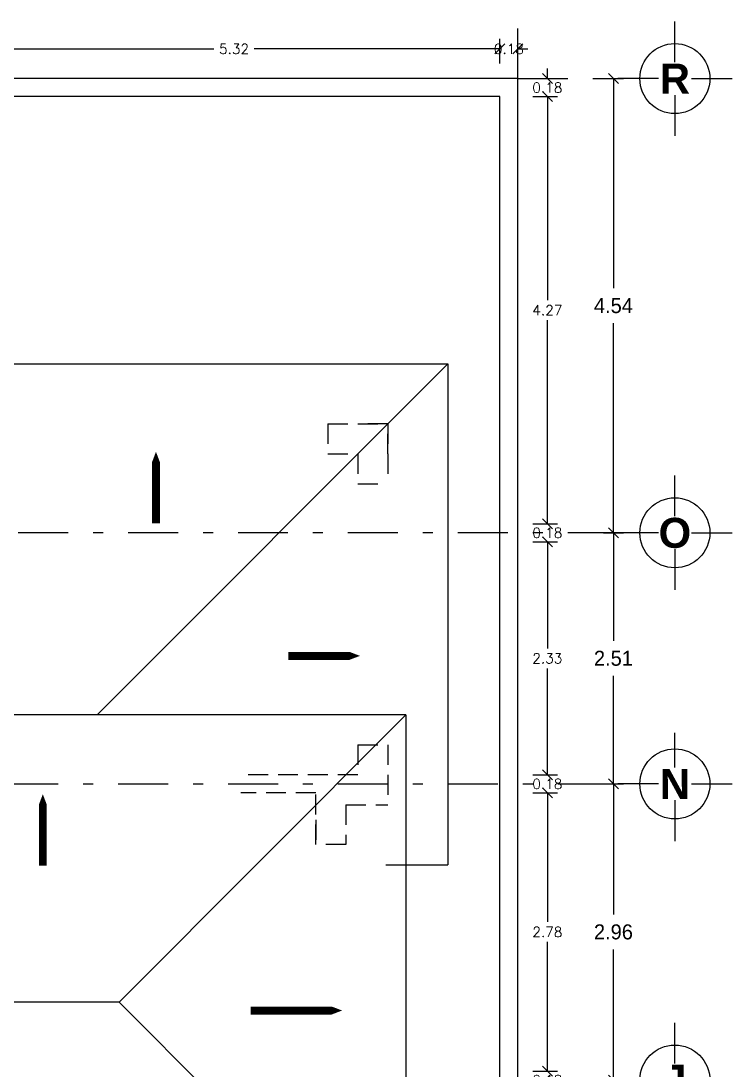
# Model space of a CAD drawing. Extents: x 12 to 127, y -37 to 29.
# Drawn here: x 70.45 to 77.57, y 7.18 to 17.68 of the extents above; entities that cross this region are included whole.
import ezdxf
from ezdxf.enums import TextEntityAlignment as Align

# ---------------------------------------------------------------- set-up
doc = ezdxf.new("R2010")
doc.units = 0
doc.header["$PDMODE"] = 34
doc.linetypes.add('DASHDOT', pattern=[1, 0.5, -0.25, 0, -0.25])
doc.linetypes.add('HIDDEN', pattern=[0.375, 0.25, -0.125])
doc.layers.get('0').update_dxf_attribs({"linetype": 'CONTINUOUS'})
doc.layers.get('DEFPOINTS').update_dxf_attribs({"linetype": 'CONTINUOUS'})
for name, color, linetype in [('CEXT', 5, 'CONTINUOUS'), ('CEXT2', 5, 'CONTINUOUS'), ('EJES', 10, 'DASHDOT'), ('MBAJOS', 4, 'CONTINUOUS'), ('PROY', 3, 'HIDDEN'), ('TEJA', 30, 'CONTINUOUS'), ('TEJES', 7, 'CONTINUOUS')]:
    doc.layers.add(name, color=color, linetype=linetype)
doc.styles.add('EJES', font='swisseb.ttf')
doc.styles.add('LETER', font='simplex.shx')
doc.dimstyles.new('CEXT', dxfattribs={"dimtxt": 0.15, "dimasz": 0.1, "dimexe": 0.1, "dimexo": 0.15, "dimgap": 0.1, "dimtad": 0, "dimtih": 1, "dimtoh": 1, "dimzin": 0, "dimtxsty": 'STANDARD', "dimblk": 'COT', "dimblk1": 'OBLIQUE', "dimblk2": 'OBLIQUE', "dimsah": 1, "dimcen": 0.09, "dimse1": 1, "dimclrt": 7, "dimazin": 3, "dimtfac": 1, "dimtix": 1, "dimtmove": 0, "dimatfit": 3, "dimtolj": 1, "dimtzin": 0})
doc.dimstyles.new('CONS', dxfattribs={"dimtxt": 0.1, "dimasz": 0.1, "dimexe": 0.1, "dimexo": 0.15, "dimgap": 0.05, "dimtad": 0, "dimtih": 1, "dimtoh": 1, "dimzin": 0, "dimtxsty": 'LETER', "dimblk1": 'OBLIQUE', "dimblk2": 'OBLIQUE', "dimsah": 1, "dimcen": 0.09, "dimclrt": 7, "dimaunit": 1, "dimazin": 3, "dimtfac": 1, "dimtix": 1, "dimtofl": 0, "dimtmove": 0, "dimatfit": 3, "dimtolj": 1, "dimtzin": 0})

# ---------------------------------------------------------------- blocks, each defined once
blk = doc.blocks.new('_OBLIQUE')
at = {"color": 0, "linetype": 'BYBLOCK'}
blk.add_line((-0.5, -0.5), (0.5, 0.5), dxfattribs=at)
blk = doc.blocks.new('*D113')
at = {"color": 0, "linetype": 'BYBLOCK'}
for p, q in [((76.242, 17.1), (76.481, 17.1)), ((76.381, 17.1), (76.381, 15.005)), ((76.381, 12.56), (76.381, 14.655))]:
    blk.add_line(p, q, dxfattribs=at)
at = {"layer": 'DEFPOINTS', "color": 0, "linetype": 'BYBLOCK'}
for p in [(76.092, 17.1), (76.381, 17.1), (76.133, 12.56)]:
    blk.add_point(p, dxfattribs=at)
at = {"color": 0, "linetype": 'BYBLOCK', "xscale": 0.1, "yscale": 0.1, "zscale": 0.1}
for p, rotation in [((76.381, 17.1), 90), ((76.381, 12.56), 270)]:
    blk.add_blockref('_OBLIQUE', p, dxfattribs=dict(at, rotation=rotation))
at = {"color": 7, "linetype": 'BYBLOCK', "insert": (76.381, 14.83), "char_height": 0.15, "attachment_point": 5}
blk.add_mtext('\\A1;4.54', dxfattribs=at)
blk = doc.blocks.new('COT')
blk.add_circle((0, 0), 1)
blk = doc.blocks.new('*D116')
at = {"color": 0, "linetype": 'BYBLOCK'}
for p, q in [((76.283, 10.05), (76.481, 10.05)), ((76.381, 10.05), (76.381, 8.745)), ((76.381, 7.09), (76.381, 8.395))]:
    blk.add_line(p, q, dxfattribs=at)
at = {"layer": 'DEFPOINTS', "color": 0, "linetype": 'BYBLOCK'}
for p in [(76.133, 10.05), (76.381, 10.05), (76.158, 7.09)]:
    blk.add_point(p, dxfattribs=at)
at = {"color": 0, "linetype": 'BYBLOCK', "xscale": 0.1, "yscale": 0.1, "zscale": 0.1}
for p, rotation in [((76.381, 10.05), 90), ((76.381, 7.09), 270)]:
    blk.add_blockref('_OBLIQUE', p, dxfattribs=dict(at, rotation=rotation))
at = {"color": 7, "linetype": 'BYBLOCK', "insert": (76.381, 8.57), "char_height": 0.15, "attachment_point": 5}
blk.add_mtext('\\A1;2.96', dxfattribs=at)
blk = doc.blocks.new('*D117')
at = {"color": 0, "linetype": 'BYBLOCK'}
for p, q in [((76.283, 12.56), (76.481, 12.56)), ((76.381, 12.56), (76.381, 11.48)), ((76.381, 10.05), (76.381, 11.13))]:
    blk.add_line(p, q, dxfattribs=at)
at = {"layer": 'DEFPOINTS', "color": 0, "linetype": 'BYBLOCK'}
for p in [(76.133, 12.56), (76.381, 12.56), (76.133, 10.05)]:
    blk.add_point(p, dxfattribs=at)
at = {"color": 0, "linetype": 'BYBLOCK', "xscale": 0.1, "yscale": 0.1, "zscale": 0.1}
for p, rotation in [((76.381, 12.56), 90), ((76.381, 10.05), 270)]:
    blk.add_blockref('_OBLIQUE', p, dxfattribs=dict(at, rotation=rotation))
at = {"color": 7, "linetype": 'BYBLOCK', "insert": (76.381, 11.305), "char_height": 0.15, "attachment_point": 5}
blk.add_mtext('\\A1;2.51', dxfattribs=at)
blk = doc.blocks.new('*D576')
at = {"color": 0, "linetype": 'BYBLOCK'}
for p, q in [((75.245, 17.25), (75.245, 17.497)), ((69.925, 17.397), (72.383, 17.397)), ((75.245, 17.397), (72.787, 17.397))]:
    blk.add_line(p, q, dxfattribs=at)
at = {"layer": 'DEFPOINTS', "color": 0, "linetype": 'BYBLOCK'}
for p in [(75.245, 17.397), (69.925, 17.1), (75.245, 17.1)]:
    blk.add_point(p, dxfattribs=at)
at = {"color": 0, "linetype": 'BYBLOCK', "xscale": 0.1, "yscale": 0.1, "zscale": 0.1, "rotation": 180}
blk.add_blockref('_OBLIQUE', (69.925, 17.397), dxfattribs=at)
at = {"color": 0, "linetype": 'BYBLOCK', "xscale": 0.1, "yscale": 0.1, "zscale": 0.1}
blk.add_blockref('_OBLIQUE', (75.245, 17.397), dxfattribs=at)
at = {"color": 7, "linetype": 'BYBLOCK', "insert": (72.585, 17.397), "char_height": 0.1, "attachment_point": 5, "style": 'LETER'}
blk.add_mtext('\\A1;5.32', dxfattribs=at)
blk = doc.blocks.new('*D577')
at = {"color": 0, "linetype": 'BYBLOCK'}
for p, q in [((75.425, 17.25), (75.425, 17.497)), ((75.245, 17.397), (75.145, 17.397)), ((75.425, 17.397), (75.525, 17.397))]:
    blk.add_line(p, q, dxfattribs=at)
at = {"layer": 'DEFPOINTS', "color": 0, "linetype": 'BYBLOCK'}
for p in [(75.425, 17.397), (75.245, 17.1), (75.425, 17.1)]:
    blk.add_point(p, dxfattribs=at)
at = {"color": 0, "linetype": 'BYBLOCK', "xscale": 0.1, "yscale": 0.1, "zscale": 0.1}
blk.add_blockref('_OBLIQUE', (75.245, 17.397), dxfattribs=at)
at = {"color": 0, "linetype": 'BYBLOCK', "xscale": 0.1, "yscale": 0.1, "zscale": 0.1, "rotation": 180}
blk.add_blockref('_OBLIQUE', (75.425, 17.397), dxfattribs=at)
at = {"color": 7, "linetype": 'BYBLOCK', "insert": (75.335, 17.397), "char_height": 0.1, "attachment_point": 5, "style": 'LETER'}
blk.add_mtext('\\A1;0.18', dxfattribs=at)
blk = doc.blocks.new('*D579')
at = {"color": 0, "linetype": 'BYBLOCK'}
for p, q in [((75.72, 17.1), (75.72, 17.2)), ((75.575, 17.1), (75.82, 17.1)), ((75.575, 16.92), (75.82, 16.92)), ((75.72, 16.92), (75.72, 16.82))]:
    blk.add_line(p, q, dxfattribs=at)
at = {"layer": 'DEFPOINTS', "color": 0, "linetype": 'BYBLOCK'}
for p in [(75.425, 17.1), (75.72, 17.1), (75.425, 16.92)]:
    blk.add_point(p, dxfattribs=at)
at = {"color": 0, "linetype": 'BYBLOCK', "xscale": 0.1, "yscale": 0.1, "zscale": 0.1}
for p, rotation in [((75.72, 17.1), 270), ((75.72, 16.92), 90)]:
    blk.add_blockref('_OBLIQUE', p, dxfattribs=dict(at, rotation=rotation))
at = {"color": 7, "linetype": 'BYBLOCK', "insert": (75.72, 17.01), "char_height": 0.1, "attachment_point": 5, "style": 'LETER'}
blk.add_mtext('\\A1;0.18', dxfattribs=at)
blk = doc.blocks.new('*D578')
at = {"color": 0, "linetype": 'BYBLOCK'}
for p, q in [((75.575, 16.92), (75.82, 16.92)), ((75.72, 16.92), (75.72, 14.885)), ((75.72, 12.65), (75.72, 14.685)), ((75.575, 12.65), (75.82, 12.65))]:
    blk.add_line(p, q, dxfattribs=at)
at = {"layer": 'DEFPOINTS', "color": 0, "linetype": 'BYBLOCK'}
for p in [(75.425, 16.92), (75.72, 16.92), (75.425, 12.65)]:
    blk.add_point(p, dxfattribs=at)
at = {"color": 0, "linetype": 'BYBLOCK', "xscale": 0.1, "yscale": 0.1, "zscale": 0.1}
for p, rotation in [((75.72, 16.92), 90), ((75.72, 12.65), 270)]:
    blk.add_blockref('_OBLIQUE', p, dxfattribs=dict(at, rotation=rotation))
at = {"color": 7, "linetype": 'BYBLOCK', "insert": (75.72, 14.785), "char_height": 0.1, "attachment_point": 5, "style": 'LETER'}
blk.add_mtext('\\A1;4.27', dxfattribs=at)
blk = doc.blocks.new('*D580')
at = {"color": 0, "linetype": 'BYBLOCK'}
for p, q in [((75.72, 10.14), (75.72, 10.24)), ((75.575, 9.96), (75.82, 9.96)), ((75.72, 9.96), (75.72, 9.86))]:
    blk.add_line(p, q, dxfattribs=at)
at = {"layer": 'DEFPOINTS', "color": 0, "linetype": 'BYBLOCK'}
for p in [(75.425, 10.14), (75.425, 9.96), (75.72, 9.96)]:
    blk.add_point(p, dxfattribs=at)
at = {"color": 0, "linetype": 'BYBLOCK', "xscale": 0.1, "yscale": 0.1, "zscale": 0.1}
for p, rotation in [((75.72, 10.14), 270), ((75.72, 9.96), 90)]:
    blk.add_blockref('_OBLIQUE', p, dxfattribs=dict(at, rotation=rotation))
at = {"color": 7, "linetype": 'BYBLOCK', "insert": (75.72, 10.05), "char_height": 0.1, "attachment_point": 5, "style": 'LETER'}
blk.add_mtext('\\A1;0.18', dxfattribs=at)
blk = doc.blocks.new('*D581')
at = {"color": 0, "linetype": 'BYBLOCK'}
for p, q in [((75.72, 9.96), (75.72, 8.67)), ((75.72, 7.18), (75.72, 8.47)), ((75.575, 7.18), (75.82, 7.18))]:
    blk.add_line(p, q, dxfattribs=at)
at = {"layer": 'DEFPOINTS', "color": 0, "linetype": 'BYBLOCK'}
for p in [(75.425, 9.96), (75.425, 7.18), (75.72, 7.18)]:
    blk.add_point(p, dxfattribs=at)
at = {"color": 0, "linetype": 'BYBLOCK', "xscale": 0.1, "yscale": 0.1, "zscale": 0.1}
for p, rotation in [((75.72, 9.96), 90), ((75.72, 7.18), 270)]:
    blk.add_blockref('_OBLIQUE', p, dxfattribs=dict(at, rotation=rotation))
at = {"color": 7, "linetype": 'BYBLOCK', "insert": (75.72, 8.57), "char_height": 0.1, "attachment_point": 5, "style": 'LETER'}
blk.add_mtext('\\A1;2.78', dxfattribs=at)
blk = doc.blocks.new('*D582')
at = {"color": 0, "linetype": 'BYBLOCK'}
for p, q in [((75.72, 7.18), (75.72, 7.28)), ((75.575, 7), (75.82, 7)), ((75.72, 7), (75.72, 6.9))]:
    blk.add_line(p, q, dxfattribs=at)
at = {"layer": 'DEFPOINTS', "color": 0, "linetype": 'BYBLOCK'}
for p in [(75.425, 7.18), (75.425, 7), (75.72, 7)]:
    blk.add_point(p, dxfattribs=at)
at = {"color": 0, "linetype": 'BYBLOCK', "xscale": 0.1, "yscale": 0.1, "zscale": 0.1}
for p, rotation in [((75.72, 7.18), 270), ((75.72, 7), 90)]:
    blk.add_blockref('_OBLIQUE', p, dxfattribs=dict(at, rotation=rotation))
at = {"color": 7, "linetype": 'BYBLOCK', "insert": (75.72, 7.09), "char_height": 0.1, "attachment_point": 5, "style": 'LETER'}
blk.add_mtext('\\A1;0.18', dxfattribs=at)
blk = doc.blocks.new('*D590')
at = {"color": 0, "linetype": 'BYBLOCK'}
for p, q in [((75.72, 12.47), (75.72, 11.405)), ((75.72, 10.14), (75.72, 11.205)), ((75.575, 10.14), (75.82, 10.14))]:
    blk.add_line(p, q, dxfattribs=at)
at = {"layer": 'DEFPOINTS', "color": 0, "linetype": 'BYBLOCK'}
for p in [(75.425, 12.47), (75.425, 10.14), (75.72, 10.14)]:
    blk.add_point(p, dxfattribs=at)
at = {"color": 0, "linetype": 'BYBLOCK', "xscale": 0.1, "yscale": 0.1, "zscale": 0.1}
for p, rotation in [((75.72, 12.47), 90), ((75.72, 10.14), 270)]:
    blk.add_blockref('_OBLIQUE', p, dxfattribs=dict(at, rotation=rotation))
at = {"color": 7, "linetype": 'BYBLOCK', "insert": (75.72, 11.305), "char_height": 0.1, "attachment_point": 5, "style": 'LETER'}
blk.add_mtext('\\A1;2.33', dxfattribs=at)
blk = doc.blocks.new('*D591')
at = {"color": 0, "linetype": 'BYBLOCK'}
for p, q in [((75.72, 12.65), (75.72, 12.75)), ((75.575, 12.47), (75.82, 12.47)), ((75.72, 12.47), (75.72, 12.37))]:
    blk.add_line(p, q, dxfattribs=at)
at = {"layer": 'DEFPOINTS', "color": 0, "linetype": 'BYBLOCK'}
for p in [(75.425, 12.65), (75.425, 12.47), (75.72, 12.47)]:
    blk.add_point(p, dxfattribs=at)
at = {"color": 0, "linetype": 'BYBLOCK', "xscale": 0.1, "yscale": 0.1, "zscale": 0.1}
for p, rotation in [((75.72, 12.65), 270), ((75.72, 12.47), 90)]:
    blk.add_blockref('_OBLIQUE', p, dxfattribs=dict(at, rotation=rotation))
at = {"color": 7, "linetype": 'BYBLOCK', "insert": (75.72, 12.56), "char_height": 0.1, "attachment_point": 5, "style": 'LETER'}
blk.add_mtext('\\A1;0.18', dxfattribs=at)

msp = doc.modelspace()

# ---------------------------------------------------------------- linework, layer by layer
at = {"layer": 'EJES'}
for p, q in [((75.425, 17.1), (75.425, 18.1)), ((75.425, 17.1), (76.425, 17.1)), ((76.425, 12.56), (59.425, 12.56)), ((67.025, 10.05), (76.425, 10.05))]:
    msp.add_line(p, q, dxfattribs=at)
at = {"layer": 'EJES', "color": 5, "linetype": 'CONTINUOUS', "ltscale": 0.5}
for p, q in [((76.996, 17.265), (76.996, 17.672)), ((76.831, 17.1), (76.425, 17.1)), ((77.161, 17.1), (77.568, 17.1)), ((76.996, 16.936), (76.996, 16.529)), ((76.996, 12.725), (76.996, 13.132)), ((76.831, 12.56), (76.425, 12.56)), ((77.161, 12.56), (77.568, 12.56)), ((76.996, 12.395), (76.996, 11.989)), ((76.996, 10.215), (76.996, 10.562)), ((76.831, 10.05), (76.425, 10.05)), ((77.161, 10.05), (77.568, 10.05)), ((76.996, 9.886), (76.996, 9.479)), ((76.996, 7.255), (76.996, 7.662))]:
    msp.add_line(p, q, dxfattribs=at)
for centre in [(76.996, 17.1), (76.996, 12.56), (76.996, 10.05), (76.996, 7.09)]:
    msp.add_circle(centre, 0.35, dxfattribs=at)
at = {"layer": 'MBAJOS'}
for p, q in [((75.425, 17.1), (69.925, 17.1)), ((75.425, 5.9), (75.425, 17.1)), ((75.245, 16.92), (69.925, 16.92)), ((75.245, 5.9), (75.245, 16.92))]:
    msp.add_line(p, q, dxfattribs=at)
at = {"layer": 'PROY', "ltscale": 0.8}
for p, q in [((73.525, 13.65), (74.125, 13.65)), ((73.525, 13.65), (73.525, 13.35)), ((74.125, 13.65), (73.825, 13.65)), ((74.125, 13.65), (74.125, 13.05)), ((74.125, 13.35), (74.125, 13.65)), ((73.525, 13.35), (73.825, 13.35)), ((73.825, 13.35), (73.825, 13.05)), ((73.825, 13.05), (74.125, 13.05)), ((73.825, 10.44), (74.125, 10.44)), ((73.825, 10.44), (73.825, 10.14)), ((74.125, 10.44), (74.125, 9.84)), ((73.825, 10.14), (72.658, 10.14)), ((73.405, 9.96), (72.652, 9.96)), ((73.405, 9.443), (73.405, 9.96)), ((73.705, 9.84), (73.705, 9.443)), ((73.705, 9.84), (74.125, 9.84)), ((73.405, 9.69), (73.405, 9.443)), ((73.705, 9.443), (73.405, 9.443))]:
    msp.add_line(p, q, dxfattribs=at)
at = {"layer": 'TEJA'}
for p, q in [((69.925, 14.25), (74.725, 14.25)), ((74.725, 14.25), (71.215, 10.74)), ((74.725, 14.25), (74.725, 9.24)), ((74.305, 10.74), (68.625, 10.74)), ((74.305, 10.74), (71.435, 7.87)), ((74.305, 10.74), (74.305, 5)), ((74.105, 9.24), (74.725, 9.24)), ((71.435, 7.87), (68.925, 7.87)), ((74.305, 5), (71.435, 7.87))]:
    msp.add_line(p, q, dxfattribs=at)
for points in [[(71.804, 13.37, 0, 0.18, 0), (71.804, 13.133, 0.08, 0.08, 0), (71.804, 12.655, 0.08, 0.08, 0)], [(73.845, 11.33, 0, 0.18, 0), (73.608, 11.33, 0.08, 0.08, 0), (73.13, 11.33, 0.08, 0.08, 0)], [(70.672, 9.947, 0, 0.18, 0), (70.672, 9.71, 0.08, 0.08, 0), (70.672, 9.232, 0.08, 0.08, 0)], [(73.667, 7.785, 0, 0.18, 0), (73.43, 7.785, 0.08, 0.08, 0), (72.752, 7.785, 0.08, 0.08, 0)]]:
    msp.add_lwpolyline(points, format="xyseb", dxfattribs=at)

# ---------------------------------------------------------------- texts
at = {"layer": 'TEJES', "ltscale": 0.5, "style": 'EJES'}
for s, p in [('R', (76.996, 17.1)), ('O', (76.996, 12.56)), ('N', (76.996, 10.05)), ('J', (76.996, 7.09))]:
    msp.add_text(s, height=0.3, dxfattribs=at).set_placement(p, align=Align.MIDDLE)

# ---------------------------------------------------------------- dimensions: what is measured, and where the dimension line sits
at = {"layer": 'CEXT'}
for base, p1, p2, picture, middle in [((76.381, 17.1), (76.133, 12.56), (76.092, 17.1), '*D113', (76.381, 14.83)), ((76.381, 12.56), (76.133, 10.05), (76.133, 12.56), '*D117', (76.381, 11.305)), ((76.381, 10.05), (76.158, 7.09), (76.133, 10.05), '*D116', (76.381, 8.57))]:
    dim = msp.add_linear_dim(base=base, p1=p1, p2=p2, angle=270, dimstyle='CEXT', override={"dimtxt": 0.15, "dimse1": 1, "dimclrt": 7}, dxfattribs=at)
    dim.commit()
    dim.dimension.update_dxf_attribs({"geometry": picture, "text_midpoint": middle})
at = {"layer": 'CEXT2'}
for base, p1, p2, picture, middle in [((75.245, 17.397), (69.925, 17.1), (75.245, 17.1), '*D576', (72.585, 17.397)), ((75.425, 17.397), (75.245, 17.1), (75.425, 17.1), '*D577', (75.335, 17.397))]:
    dim = msp.add_linear_dim(base=base, p1=p1, p2=p2, dimstyle='CONS', override={"dimscale": 1, "dimse1": 1, "dimclrt": 7}, dxfattribs=at)
    dim.commit()
    dim.dimension.update_dxf_attribs({"geometry": picture, "text_midpoint": middle})
for base, p1, p2, override, picture, middle in [((75.72, 17.1), (75.425, 16.92), (75.425, 17.1), {"dimscale": 1, "dimclrt": 7}, '*D579', (75.72, 17.01)), ((75.72, 16.92), (75.425, 12.65), (75.425, 16.92), {"dimscale": 1, "dimclrt": 7}, '*D578', (75.72, 14.785)), ((75.72, 12.47), (75.425, 12.65), (75.425, 12.47), {"dimscale": 1, "dimse1": 1, "dimclrt": 7}, '*D591', (75.72, 12.56)), ((75.72, 10.14), (75.425, 12.47), (75.425, 10.14), {"dimscale": 1, "dimse1": 1, "dimclrt": 7}, '*D590', (75.72, 11.305)), ((75.72, 9.96), (75.425, 10.14), (75.425, 9.96), {"dimscale": 1, "dimse1": 1, "dimclrt": 7}, '*D580', (75.72, 10.05)), ((75.72, 7.18), (75.425, 9.96), (75.425, 7.18), {"dimscale": 1, "dimse1": 1, "dimclrt": 7}, '*D581', (75.72, 8.57)), ((75.72, 7), (75.425, 7.18), (75.425, 7), {"dimscale": 1, "dimse1": 1, "dimclrt": 7}, '*D582', (75.72, 7.09))]:
    dim = msp.add_linear_dim(base=base, p1=p1, p2=p2, angle=90, dimstyle='CONS', override=override, dxfattribs=at)
    dim.commit()
    dim.dimension.update_dxf_attribs({"geometry": picture, "text_midpoint": middle})

doc.saveas('drawing.dxf')
